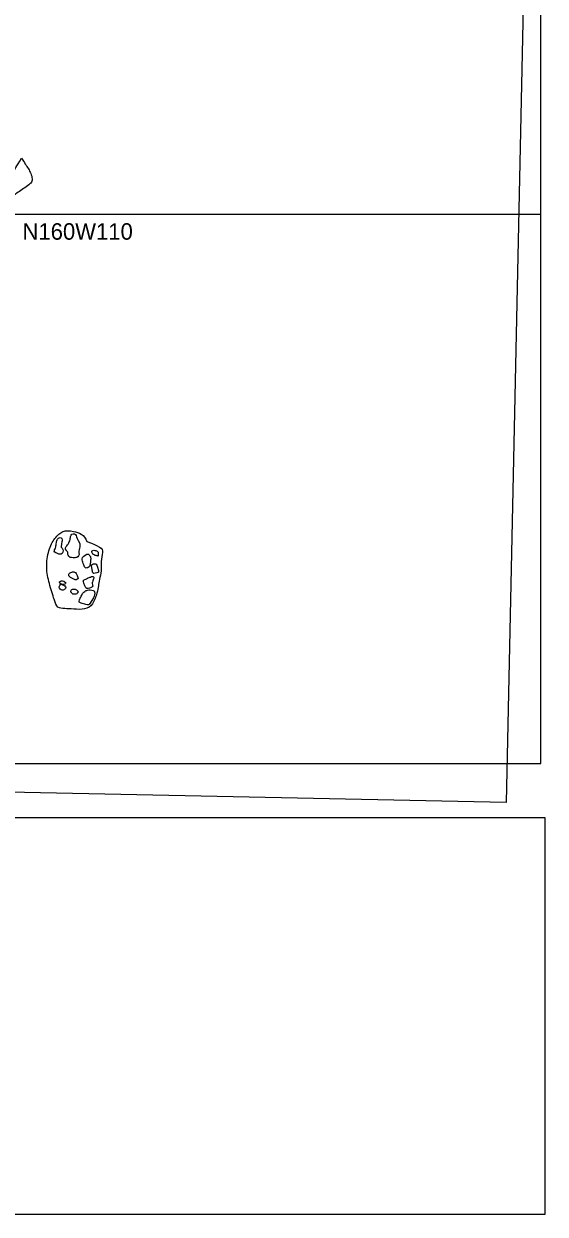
# Model space of a CAD drawing. Extents: x -200 to -100, y 65 to 200.
# Drawn here: x -109.4 to -99.92, y 141.8 to 163.46 of the extents above; entities that cross this region are included whole.
import ezdxf

# ---------------------------------------------------------------- set-up
doc = ezdxf.new("R2010")
doc.units = 0
for name, color, linetype in [('Brick', 7, 'Continuous'), ('Limits of excavation', 7, 'Continuous'), ('Other features', 7, 'Continuous'), ('Quadrat Labels', 7, 'Continuous'), ('Quadrats in DB', 7, 'Continuous'), ('Stone', 7, 'Continuous'), ('Unexcavated', 7, 'Continuous')]:
    doc.layers.add(name, color=color, linetype=linetype)

msp = doc.modelspace()

# ---------------------------------------------------------------- linework, layer by layer
at = {"layer": 'Brick'}
for points in [[(-108.721, 153.943), (-108.716, 154.031), (-108.697, 154.078), (-108.715, 154.115), (-108.76, 154.117), (-108.798, 154.078), (-108.815, 154.004), (-108.822, 153.92), (-108.862, 153.86), (-108.82, 153.835), (-108.758, 153.812), (-108.723, 153.804), (-108.685, 153.846), (-108.689, 153.901), (-108.721, 153.943), (-108.721, 153.943), (-108.721, 153.943)], [(-108.383, 154.009), (-108.432, 154.086), (-108.449, 154.169), (-108.47, 154.182), (-108.536, 154.179), (-108.551, 154.143), (-108.562, 154.054), (-108.605, 153.975), (-108.655, 153.923), (-108.635, 153.888), (-108.597, 153.847), (-108.602, 153.807), (-108.588, 153.777), (-108.561, 153.747), (-108.509, 153.749), (-108.432, 153.745), (-108.404, 153.785), (-108.393, 153.804), (-108.402, 153.829), (-108.405, 153.866), (-108.384, 153.921), (-108.382, 153.974), (-108.383, 154.009), (-108.383, 154.009), (-108.383, 154.009)], [(-108.265, 153.807), (-108.341, 153.758), (-108.349, 153.714), (-108.309, 153.613), (-108.283, 153.549), (-108.227, 153.569), (-108.196, 153.595), (-108.19, 153.685), (-108.178, 153.758), (-108.219, 153.802), (-108.236, 153.819), (-108.265, 153.807), (-108.265, 153.807), (-108.265, 153.807)], [(-108.049, 153.776), (-108.045, 153.832), (-108.046, 153.86), (-108.111, 153.886), (-108.153, 153.882), (-108.165, 153.867), (-108.167, 153.836), (-108.124, 153.792), (-108.049, 153.776), (-108.049, 153.776), (-108.049, 153.776)], [(-108.044, 153.512), (-108.073, 153.621), (-108.093, 153.646), (-108.144, 153.634), (-108.175, 153.619), (-108.165, 153.553), (-108.151, 153.486), (-108.139, 153.455), (-108.069, 153.473), (-108.038, 153.479), (-108.044, 153.512), (-108.044, 153.512), (-108.044, 153.512)], [(-108.415, 153.371), (-108.441, 153.462), (-108.479, 153.497), (-108.529, 153.488), (-108.587, 153.46), (-108.588, 153.433), (-108.574, 153.403), (-108.53, 153.373), (-108.475, 153.347), (-108.454, 153.335), (-108.415, 153.371), (-108.415, 153.371), (-108.415, 153.371)], [(-108.149, 153.223), (-108.158, 153.278), (-108.159, 153.303), (-108.137, 153.349), (-108.126, 153.379), (-108.129, 153.401), (-108.155, 153.409), (-108.185, 153.398), (-108.244, 153.374), (-108.31, 153.342), (-108.326, 153.33), (-108.314, 153.288), (-108.284, 153.219), (-108.264, 153.182), (-108.204, 153.192), (-108.149, 153.223), (-108.149, 153.223), (-108.149, 153.223)], [(-108.729, 153.27), (-108.764, 153.221), (-108.759, 153.191), (-108.722, 153.162), (-108.692, 153.15), (-108.637, 153.188), (-108.64, 153.214), (-108.673, 153.253), (-108.699, 153.255), (-108.718, 153.264), (-108.729, 153.27), (-108.729, 153.27), (-108.729, 153.27)], [(-108.637, 153.293), (-108.689, 153.341), (-108.745, 153.318), (-108.765, 153.298), (-108.73, 153.271), (-108.683, 153.252), (-108.632, 153.283), (-108.637, 153.293), (-108.637, 153.293), (-108.637, 153.293)], [(-108.418, 153.139), (-108.457, 153.177), (-108.5, 153.179), (-108.531, 153.175), (-108.547, 153.139), (-108.549, 153.125), (-108.526, 153.1), (-108.513, 153.084), (-108.484, 153.085), (-108.452, 153.084), (-108.427, 153.102), (-108.414, 153.113), (-108.418, 153.139), (-108.418, 153.139), (-108.418, 153.139)], [(-108.21, 152.9), (-108.137, 153.013), (-108.105, 153.08), (-108.118, 153.137), (-108.133, 153.151), (-108.198, 153.163), (-108.244, 153.162), (-108.296, 153.135), (-108.327, 153.111), (-108.355, 153.052), (-108.394, 152.974), (-108.403, 152.94), (-108.349, 152.915), (-108.238, 152.883), (-108.21, 152.9), (-108.21, 152.9), (-108.21, 152.9)]]:
    msp.add_open_spline(points, degree=3, dxfattribs=at)
at = {"layer": 'Limits of excavation'}
msp.add_lwpolyline([(-159.335, 180.107), (-109.855, 179.136), (-110.059, 169.277), (-100.204, 169.175), (-100.627, 149.296), (-159.925, 150.522)], close=True, dxfattribs=at)
at = {"layer": 'Other features'}
msp.add_open_spline([(-108.253, 154.044), (-108.294, 154.168), (-108.526, 154.243), (-108.689, 154.246), (-108.846, 154.11), (-108.957, 153.895), (-109.004, 153.563), (-108.943, 153.287), (-108.841, 152.956), (-108.797, 152.831), (-108.659, 152.82), (-108.507, 152.815), (-108.28, 152.796), (-108.145, 152.887), (-108.06, 153.121), (-108.046, 153.232), (-108.032, 153.348), (-107.985, 153.505), (-108.004, 153.674), (-107.96, 153.859), (-107.985, 153.936), (-108.253, 154.044), (-108.253, 154.044), (-108.253, 154.044)], degree=3, dxfattribs=at)
at = {"layer": 'Quadrats in DB'}
for p, q in [((-100, 160), (-100, 170)), ((-110, 160), (-100, 160)), ((-100, 150), (-100, 160)), ((-110, 150), (-100, 150))]:
    msp.add_line(p, q, dxfattribs=at)
at = {"layer": 'Stone'}
msp.add_open_spline([(-109.444, 161.019), (-109.541, 160.853), (-109.596, 160.766), (-109.646, 160.681), (-109.673, 160.643), (-109.648, 160.516), (-109.633, 160.421), (-109.605, 160.332), (-109.551, 160.361), (-109.461, 160.432), (-109.354, 160.497), (-109.265, 160.566), (-109.243, 160.634), (-109.272, 160.743), (-109.318, 160.825), (-109.372, 160.906), (-109.444, 161.019), (-109.444, 161.019), (-109.444, 161.019)], degree=3, dxfattribs=at)
at = {"layer": 'Unexcavated'}
msp.add_lwpolyline([(-109.691, 141.802), (-99.918, 141.802), (-99.918, 149.016), (-109.691, 149.016)], close=True, dxfattribs=at)

# ---------------------------------------------------------------- texts
at = {"layer": 'Quadrat Labels'}
msp.add_text('N160W110', height=0.3, dxfattribs=at).set_placement((-109.426, 159.534))

doc.saveas('drawing.dxf')
